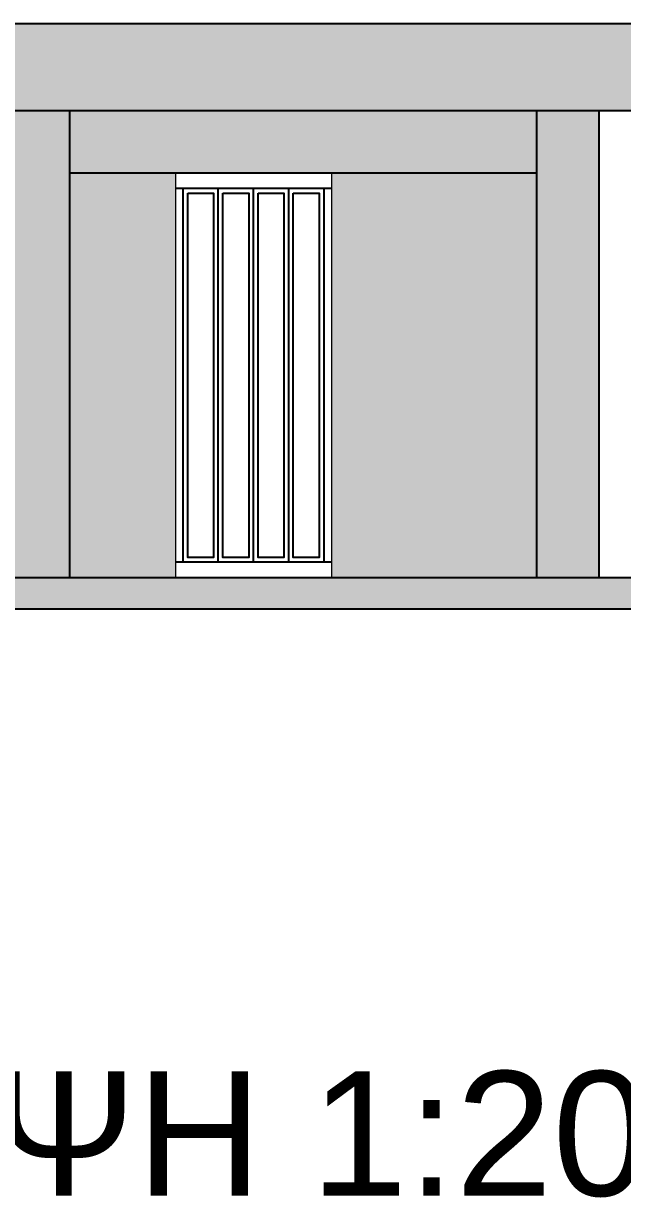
# Model space of a CAD drawing. Header units: millimetres. Extents: x 3409 to 3822, y 896 to 1108.
# Drawn here: x 3736.77 to 3740.62, y 1033.66 to 1041.2 of the extents above; entities that cross this region are included whole.
import ezdxf

# ---------------------------------------------------------------- set-up
doc = ezdxf.new("R2010")
doc.units = ezdxf.units.MM
for name, color, linetype in [('a-epipla', 8, 'Continuous'), ('a-toixoi', 5, 'Continuous'), ('toixoi_provolh', 150, 'Continuous')]:
    doc.layers.add(name, color=color, linetype=linetype)
doc.layers.add('a-portes', color=6, linetype='Continuous', lineweight=9)
doc.styles.get("Standard").update_dxf_attribs({"font": 'arial.ttf'})

msp = doc.modelspace()

# ---------------------------------------------------------------- hatches: boundary and pattern name
at = {"layer": 'a-epipla', "true_color": 0xc7c8ca}
h = msp.add_hatch(color=9, dxfattribs=at)
h.dxf.hatch_style = 1
h.paths.add_polyline_path([(3693.2639, 1041.2005), (3676.9639, 1041.2005), (3676.9639, 1040.6405), (3693.2639, 1040.6405)])
h.paths.add_polyline_path([(3743.3639, 1041.2005), (3726.4639, 1041.2005), (3726.4639, 1040.6405), (3742.7639, 1040.6405), (3742.7639, 1037.4405), (3743.3639, 1037.4405)])
h = msp.add_hatch(color=9, dxfattribs=at)
h.dxf.hatch_style = 1
h.paths.add_polyline_path([(3742.7639, 1037.6405), (3676.9639, 1037.6405), (3676.9639, 1037.4405), (3742.7639, 1037.4405)])
at = {"layer": 'toixoi_provolh', "true_color": 0xa7a8aa}
h = msp.add_hatch(color=253, dxfattribs=at)
h.dxf.hatch_style = 1
h.paths.add_polyline_path([(3726.4639, 1040.6405), (3726.4639, 1040.2405)], flags=17)
h.paths.add_polyline_path([(3726.8639, 1040.6405), (3726.4639, 1040.6405), (3726.4639, 1040.2405), (3726.4639, 1037.6405), (3726.8639, 1037.6405)])
h.paths.add_polyline_path([(3729.8639, 1040.6405), (3726.8639, 1040.6405), (3726.8639, 1040.2405), (3729.8639, 1040.2405)])
h.paths.add_polyline_path([(3730.2639, 1040.6405), (3729.8639, 1040.6405), (3729.8639, 1040.2405), (3729.8639, 1037.6405), (3730.2639, 1037.6405)])
h.paths.add_polyline_path([(3733.2639, 1040.6405), (3730.2639, 1040.6405), (3730.2639, 1040.2405), (3733.2639, 1040.2405)])
h.paths.add_polyline_path([(3733.6639, 1040.6405), (3733.2639, 1040.6405), (3733.2639, 1040.2405), (3733.2639, 1037.6405), (3733.6639, 1037.6405)])
h.paths.add_polyline_path([(3736.6639, 1040.6405), (3733.6639, 1040.6405), (3733.6639, 1040.2405), (3736.6639, 1040.2405)])
h.paths.add_polyline_path([(3740.0639, 1040.6405), (3737.0639, 1040.6405), (3737.0639, 1040.2405), (3740.0639, 1040.2405)])
h.paths.add_polyline_path([(3737.0639, 1040.6405), (3736.6639, 1040.6405), (3736.6639, 1040.2405), (3736.6639, 1037.6405), (3737.0639, 1037.6405)])
h.paths.add_polyline_path([(3740.4639, 1040.6405), (3740.0639, 1040.6405), (3740.0639, 1040.2405), (3740.0639, 1037.6405), (3740.4639, 1037.6405)])
at = {"layer": 'toixoi_provolh'}
h = msp.add_hatch(color=6, dxfattribs=at)
h.dxf.hatch_style = 1
h.paths.add_polyline_path([(3740.0639, 1040.2405), (3738.7471, 1040.2405), (3738.7471, 1037.6405), (3740.0639, 1037.6405)])
h.paths.add_polyline_path([(3737.0639, 1037.6405), (3737.7445, 1037.6405), (3737.7445, 1040.2405), (3737.0639, 1040.2405)])

# ---------------------------------------------------------------- linework, layer by layer
at = {"layer": 'a-epipla'}
for p, q in [((3738.7471, 1040.1405), (3737.7445, 1040.1405)), ((3737.7945, 1037.7405), (3737.7945, 1040.1405)), ((3738.0202, 1037.7405), (3738.0202, 1040.1405)), ((3738.2458, 1037.7405), (3738.2458, 1040.1405)), ((3738.4715, 1040.1405), (3738.4715, 1037.7405)), ((3738.6971, 1040.1405), (3738.6971, 1037.7405)), ((3738.7471, 1037.7405), (3737.7445, 1037.7405))]:
    msp.add_line(p, q, dxfattribs=at)
for points in [[(3737.8245, 1040.1105), (3737.9902, 1040.1105), (3737.9902, 1037.7705), (3737.8245, 1037.7705)], [(3738.0502, 1040.1105), (3738.2158, 1040.1105), (3738.2158, 1037.7705), (3738.0502, 1037.7705)], [(3738.2758, 1040.1105), (3738.4415, 1040.1105), (3738.4415, 1037.7705), (3738.2758, 1037.7705)], [(3738.5015, 1040.1105), (3738.6671, 1040.1105), (3738.6671, 1037.7705), (3738.5015, 1037.7705)]]:
    msp.add_lwpolyline(points, close=True, dxfattribs=at)
at = {"layer": 'a-portes'}
for p, q in [((3737.7445, 1040.2405), (3737.7445, 1037.6405)), ((3738.7471, 1040.2405), (3738.7471, 1037.6405))]:
    msp.add_line(p, q, dxfattribs=at)
at = {"layer": 'a-toixoi'}
for p, q in [((3726.4639, 1041.2005), (3743.3639, 1041.2005)), ((3726.4639, 1040.6405), (3742.7639, 1040.6405)), ((3676.9639, 1037.6405), (3742.7639, 1037.6405)), ((3676.3639, 1037.4405), (3743.3639, 1037.4405))]:
    msp.add_line(p, q, dxfattribs=at)
at = {"layer": 'toixoi_provolh'}
for p, q in [((3737.0639, 1040.6405), (3737.0639, 1037.6405)), ((3740.0639, 1040.6405), (3740.0639, 1037.6405)), ((3740.4639, 1040.6405), (3740.4639, 1037.6405)), ((3737.0639, 1040.2405), (3740.0639, 1040.2405))]:
    msp.add_line(p, q, dxfattribs=at)

# ---------------------------------------------------------------- texts
at = {"layer": 'a-epipla', "insert": (3716.4171, 1034.47), "char_height": 0.8, "attachment_point": 1}
msp.add_mtext_dynamic_manual_height_columns('\\pxqr;ΒΟΡΙΝΗ ΟΨΗ 1:200', width=24.991863, gutter_width=12.5, heights=[0], dxfattribs=at)

doc.saveas('drawing.dxf')
